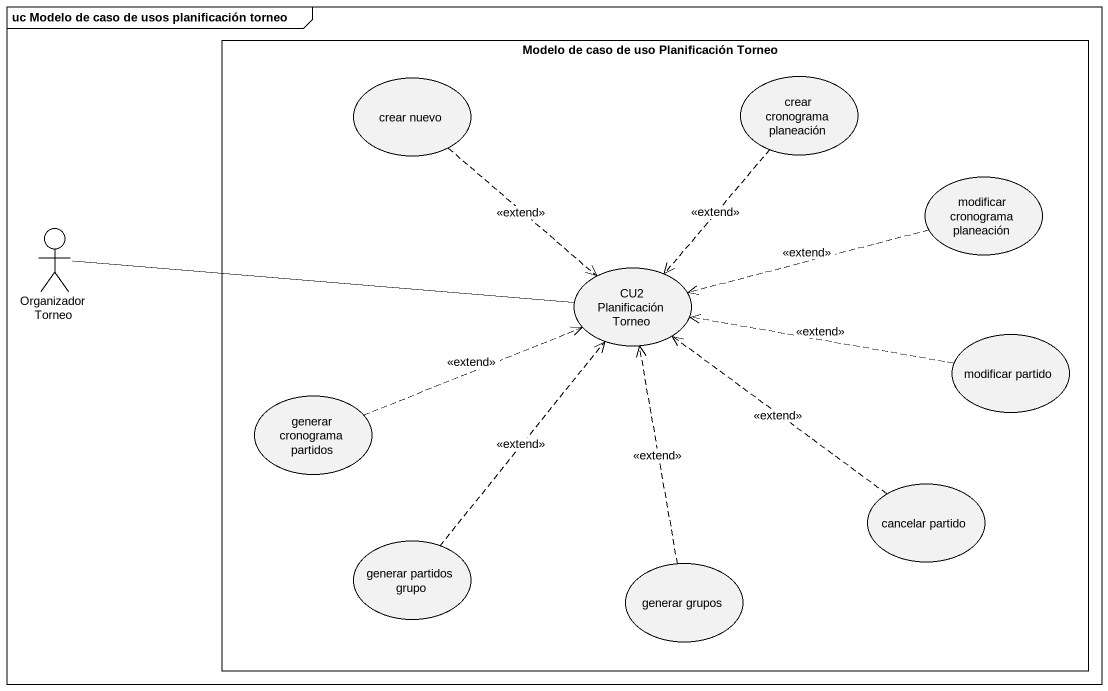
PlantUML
@startuml
mainframe uc Modelo de caso de usos planificación torneo
rectangle "Modelo de caso de uso Planificación Torneo" as Modelo_de_caso_de_uso {
  usecase "crear nuevo" as crear_nuevo
  usecase "crear cronograma planeación" as crear_cronograma_planeación
  usecase "modificar cronograma planeación" as modificar_cronograma
  usecase "CU2 Planificación Torneo" as CU2_Planificación_Torneo
  usecase "modificar partido" as modificar_partido
  usecase "generar cronograma partidos" as generar_cronograma_partidos
  usecase "cancelar partido" as cancelar_partido
  usecase "generar partidos grupo" as generar_partidos_grupo
  usecase "generar grupos" as generar_grupos
}
actor OrganizadorTorneo
crear_nuevo ..> CU2_Planificación_Torneo : <<extend>>
crear_cronograma_planeación ..> CU2_Planificación_Torneo : <<extend>>
modificar_cronograma .left.> CU2_Planificación_Torneo : <<extend>>
OrganizadorTorneo -right- CU2_Planificación_Torneo
modificar_partido .left.> CU2_Planificación_Torneo : <<extend>>
generar_cronograma_partidos .right.> CU2_Planificación_Torneo : <<extend>>
cancelar_partido .up.> CU2_Planificación_Torneo : <<extend>>
generar_partidos_grupo .up.> CU2_Planificación_Torneo : <<extend>>
generar_grupos .up.> CU2_Planificación_Torneo : <<extend>>
@enduml
